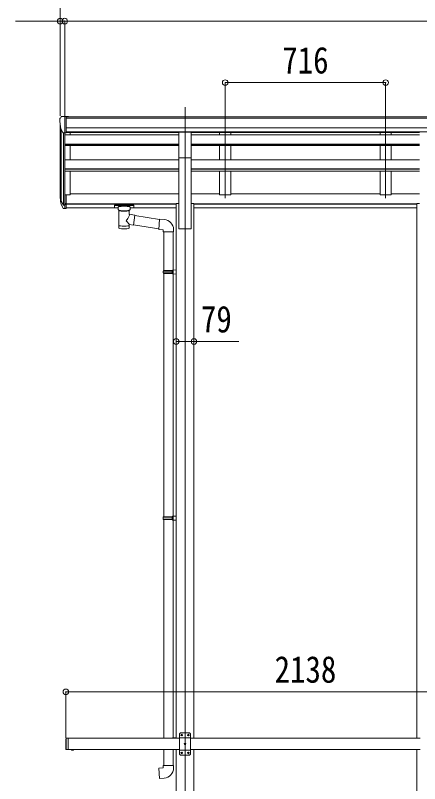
# Model space of a CAD drawing. Units: millimetres at full size. Extents: x -6988 to 7066, y -4877 to 4823.
# Drawn here: x -515 to 1289, y -2153 to 1277 of the extents above; entities that cross this region are included whole.
import ezdxf
from ezdxf.enums import TextEntityAlignment as Align

# ---------------------------------------------------------------- set-up
doc = ezdxf.new("R2010")
doc.units = ezdxf.units.MM
doc.header["$LTSCALE"] = 25
doc.header["$PDMODE"] = 32
doc.header["$PDSIZE"] = 25
for name, color, linetype, lineweight in [('0-1_本体', 4, 'Continuous', 9), ('0-2_部品', 7, 'Continuous', 9), ('0-4_TABLE1', 3, 'Continuous', 9), ('0-5_DIM1', 3, 'Continuous', 9), ('0-8_PARTS2', 2, 'Continuous', 9), ('0-A_寸法', 6, 'Continuous', 9)]:
    doc.layers.add(name, color=color, linetype=linetype, lineweight=lineweight)
doc.styles.add('ＭＳ ゴシック', font='')
doc.styles.get('ＭＳ ゴシック').set_extended_font_data('MS Gothic')

msp = doc.modelspace()

# ---------------------------------------------------------------- linework, layer by layer
at = {"layer": '0-1_本体'}
for p, q in [((1846.56, 823.34), (-288.44, 823.34)), ((1846.56, 817.99), (-288.44, 817.99)), ((-314.94, 473.82), (-314.94, 786.59)), ((-310.66, 767.79), (-310.66, 449.55)), ((1846.56, 774.46), (-288.44, 774.46)), ((1846.56, 756.79), (-288.44, 756.79)), ((-300.94, 752.43), (-300.94, 431.55)), ((-294.94, 751.96), (-294.94, 475.99)), ((214.56, 743.16), (-294.94, 743.16)), ((214.56, 754.42), (-288.44, 754.42)), ((-269.94, 743.16), (-269.94, 754.42)), ((1288.56, 754.42), (269.56, 754.42)), ((1288.56, 743.16), (269.56, 743.16)), ((396.06, 754.35), (396.06, 743.16)), ((446.06, 754.35), (446.06, 743.16)), ((1112.06, 754.35), (1112.06, 743.16)), ((1162.06, 754.35), (1162.06, 743.16)), ((214.56, 701.23), (-294.94, 701.23)), ((214.56, 699.74), (-294.94, 699.74)), ((214.56, 695.54), (-294.94, 695.54)), ((-269.94, 631.8), (-269.94, 695.54)), ((1288.56, 701.23), (269.56, 701.23)), ((1288.56, 699.74), (269.56, 699.74)), ((1288.56, 695.54), (269.56, 695.54)), ((396.06, 695.54), (396.06, 631.8)), ((446.06, 695.54), (446.06, 631.8)), ((1112.06, 695.54), (1112.06, 631.8)), ((1162.06, 695.54), (1162.06, 631.8)), ((214.55, 631.8), (-294.94, 631.8)), ((214.66, 324.57), (214.66, 641.36)), ((1288.55, 631.8), (269.55, 631.8)), ((269.66, 641.36), (269.66, 324.57)), ((214.56, 592.36), (-294.94, 592.36)), ((214.56, 590.89), (-294.94, 590.89)), ((1288.56, 592.36), (269.56, 592.36)), ((1288.56, 590.89), (269.56, 590.89)), ((214.56, 581.63), (-294.94, 581.63)), ((-269.94, 475.16), (-269.94, 581.63)), ((1288.56, 581.63), (269.56, 581.63)), ((396.06, 581.63), (396.06, 475.14)), ((446.06, 581.63), (446.06, 475.14)), ((1112.06, 581.63), (1112.06, 475.14)), ((1162.06, 581.63), (1162.06, 475.14)), ((-288.44, 475.16), (-269.94, 475.16)), ((214.56, 479.96), (-269.94, 479.96)), ((396.06, 479.96), (269.56, 479.96)), ((446.06, 475.14), (396.06, 475.14)), ((1112.06, 479.96), (446.06, 479.96)), ((1162.06, 475.14), (1112.06, 475.14)), ((1288.56, 479.96), (1162.06, 479.96)), ((202.66, 435.87), (-288.44, 435.87)), ((202.66, 434.47), (-288.44, 434.47)), ((-56.74, 417.1), (-288.44, 417.1)), ((202.66, 417.1), (-2.74, 417.1)), ((214.66, 437.14), (202.66, 437.14)), ((202.66, 437.14), (202.66, -1950.32)), ((281.66, 437.14), (269.66, 437.14)), ((281.66, 437.14), (281.66, -1950.32)), ((1276.66, 435.87), (281.66, 435.87)), ((1276.66, 434.47), (281.66, 434.47)), ((1276.66, 417.1), (281.66, 417.1)), ((1288.66, 437.14), (1276.66, 437.14)), ((1276.66, 437.14), (1276.66, -1950.32)), ((269.66, 324.57), (214.66, 324.57)), ((202.66, -2000.32), (202.66, -2725.32)), ((281.66, -2000.32), (281.66, -2725.32)), ((1276.66, -2000.32), (1276.66, -2725.32))]:
    msp.add_line(p, q, dxfattribs=at)
at = {"layer": '0-2_部品'}
for p, q in [((-310.03, 824.37), (-314.1, 818.57)), ((-306.94, 824.94), (-309.27, 824.8)), ((-306.94, 824.94), (-288.44, 824.94)), ((-294.94, 751.96), (-294.94, 824.94)), ((-288.44, 824.94), (-278.44, 824.85)), ((-288.44, 752.96), (-288.44, 824.94)), ((-278.44, 823.34), (-278.44, 824.85)), ((-316.94, 815.57), (-316.94, 814.94)), ((-302.57, 753.77), (-311.84, 769.84)), ((269.66, 755.09), (214.66, 755.09)), ((214.66, 640.93), (214.66, 755.09)), ((269.66, 640.93), (269.66, 755.09)), ((-294.94, 751.96), (-300.15, 752.28)), ((-288.44, 752.96), (-294.94, 752.96)), ((269.66, 640.93), (214.66, 640.93)), ((-312.55, 449.95), (-302.39, 430.78)), ((-301.38, 432.03), (-311.13, 450.44)), ((-294.94, 475.99), (-294.94, 414.11)), ((-288.44, 475.99), (-294.94, 475.99)), ((-288.44, 475.99), (-288.44, 414.93)), ((-309.96, 433.09), (-302.39, 415.61)), ((-294.94, 431.28), (-300.08, 431.28)), ((-294.94, 429.28), (-299.79, 429.28)), ((-294.94, 414.11), (-299.79, 414.11)), ((-288.44, 437.68), (-294.94, 437.68)), ((-288.44, 432.28), (-294.94, 432.28)), ((-288.44, 414.93), (-294.94, 414.93)), ((-73.24, 429.21), (-73.24, 418.45)), ((-73.24, 429.02), (-73.24, 427.48)), ((-71.24, 429.88), (11.76, 429.88)), ((-71.24, 427.7), (11.76, 427.7)), ((-71.24, 417.79), (-56.74, 417.79)), ((-56.74, 410.98), (-56.74, 421.26)), ((-2.74, 410.98), (-2.74, 421.26)), ((-2.74, 417.79), (11.76, 417.79)), ((13.76, 429.21), (13.76, 418.45)), ((-52.64, 406.48), (-52.65, 326.19)), ((-6.84, 388.91), (-6.84, 406.49)), ((18.39, 385), (-6.84, 388.91)), ((18.39, 385), (11.36, 339.74)), ((128.62, 365.84), (18.07, 382.99)), ((149.58, 365.47), (128.75, 367.29)), ((-6.82, 326.19), (-6.84, 342.82)), ((-6.84, 342.57), (11.36, 339.74)), ((124.95, 323.9), (11.64, 341.48)), ((144.66, 309.73), (190.66, 309.73)), ((146.66, 309.73), (146.66, 137.18)), ((188.66, 309.73), (188.66, 139.74)), ((190.66, 309.73), (190.66, 320.64)), ((186.66, 139.68), (202.66, 140.15)), ((186.66, 137.68), (186.66, 139.68)), ((186.66, 137.68), (188.66, 137.68)), ((202.66, 140.15), (202.66, 122.21)), ((144.66, 135.18), (145.66, 137.18)), ((144.66, 135.18), (188.66, 135.18)), ((144.66, 135.18), (144.66, 127.18)), ((144.66, 127.18), (188.66, 127.18)), ((144.66, 127.18), (145.66, 125.18)), ((145.66, 137.18), (188.66, 137.18)), ((145.66, 125.18), (188.66, 125.18)), ((146.66, 125.18), (146.66, -962.01)), ((184.18, 135.18), (183.75, 137.18)), ((186.66, 122.68), (186.66, 124.68)), ((186.66, 122.68), (202.66, 122.21)), ((188.66, 122.62), (188.66, -959.45)), ((186.66, -959.51), (202.66, -959.04)), ((186.66, -961.51), (186.66, -959.51)), ((202.66, -959.04), (202.66, -976.98)), ((144.66, -964.01), (145.66, -962.01)), ((144.66, -964.01), (188.66, -964.01)), ((144.66, -964.01), (144.66, -972.01)), ((144.66, -972.01), (188.66, -972.01)), ((144.66, -972.01), (145.66, -974.01)), ((145.66, -962.01), (188.66, -962.01)), ((145.66, -974.01), (188.66, -974.01)), ((146.66, -974.01), (146.66, -1950.17)), ((184.18, -964.01), (183.75, -962.01)), ((186.66, -961.51), (188.66, -961.51)), ((186.66, -976.51), (186.66, -974.51)), ((186.66, -976.51), (202.66, -976.98)), ((188.66, -976.57), (188.63, -1947.61)), ((186.66, -1948.22), (202.66, -1947.75)), ((186.66, -1950.22), (186.66, -1948.22)), ((186.66, -1950.22), (188.66, -1950.22)), ((188.66, -1950.32), (188.66, -1950.22)), ((202.66, -1947.75), (202.66, -1950.32)), ((146.66, -2000.32), (146.66, -2072.17)), ((188.66, -2000.32), (188.66, -2072.17)), ((144.66, -2072.17), (190.66, -2072.17)), ((144.66, -2082.17), (144.66, -2072.17)), ((190.66, -2072.17), (190.66, -2083.09))]:
    msp.add_line(p, q, dxfattribs=at)
for points in [[(-73.24, 429.21), (-73.2, 429.41), (-73.11, 429.55), (-73.02, 429.64), (-72.92, 429.7), (-72.79, 429.75), (-72.5, 429.81), (-72.01, 429.86), (-71.47, 429.88), (-71.24, 429.88)], [(-73.24, 418.45), (-73.2, 418.26), (-73.11, 418.12), (-73.02, 418.03), (-72.92, 417.97), (-72.79, 417.92), (-72.5, 417.86), (-72.01, 417.81), (-71.47, 417.79), (-71.24, 417.79)], [(11.76, 429.88), (12.12, 429.87), (12.65, 429.85), (13.1, 429.8), (13.4, 429.72), (13.57, 429.62), (13.69, 429.48), (13.76, 429.3), (13.76, 429.21)], [(11.76, 417.79), (12.12, 417.79), (12.65, 417.82), (13.1, 417.87), (13.4, 417.95), (13.57, 418.05), (13.69, 418.19), (13.76, 418.37), (13.76, 418.45)], [(-56.7, 411.04), (-56.72, 410.68), (-56.47, 409.73), (-55.95, 408.84), (-55.15, 408), (-54.04, 407.21), (-52.64, 406.48)], [(-6.84, 406.49), (-6.6, 406.59), (-5.25, 407.32), (-4.13, 408.17), (-3.38, 409.04), (-2.92, 409.93), (-2.75, 410.82)], [(128.75, 367.29), (124.74, 321.47), (144.66, 319.73), (144.66, 309.73)], [(186.66, 124.68), (188.66, 124.68), (188.66, 137.68)], [(184.18, 135.18), (184.18, 127.18), (183.75, 125.18)], [(184.18, -964.01), (184.18, -972.01), (183.75, -974.01)], [(186.66, -974.51), (188.66, -974.51), (188.66, -961.51)], [(149.58, -2127.92), (128.75, -2129.74), (124.74, -2083.91), (144.66, -2082.17)]]:
    msp.add_lwpolyline(points, dxfattribs=at)
for centre, radius, start, end in [((-309.21, 823.8), 1, 93.5, 145), ((-313.94, 815.57), 3, 93, 180), ((-114.94, 814.94), 202, 180, 192.90261), ((-299.97, 755.27), 3, 210, 266.5), ((-226.28, 472.12), 89.07, 174.49576, 194.41188), ((-226.99, 476.4), 88.05, 177.22392, 197.21071), ((-181.72, 469.17), 133.22, 183.27987, 195.71302), ((-299.79, 432.28), 3, 210, 270), ((-299.79, 417.11), 3, 210, 270), ((-300.08, 432.78), 1.5, 210, 270), ((145.66, 320.64), 45, 0, 85), ((145.66, -2083.09), 45, 275, 0)]:
    msp.add_arc(centre, radius, start, end, dxfattribs=at)
for centre, major_axis, ratio, start_param, end_param in [((-71.24, 427.48), (2, 0), 0.109601, 1.5707963, 3.1415927), ((-29.74, 421.26), (27, 0), 0.122176, 6.2831853, 9.424778), ((11.76, 427.48), (2, 0), 0.109601, 0, 1.5707963), ((-29.72, 406.03), (-22.91, 0.42), 0.072511, 0.0008029, 1.5715993), ((-29.72, 404.41), (-22.91, 0.42), 0.072511, 0.0008029, 1.5715993), ((-29.75, 406.03), (22.92, 0.42), 0.07247, 4.71158, 6.2823764), ((-29.75, 404.41), (22.92, 0.42), 0.07247, 4.71158, 6.2823764), ((-29.74, 362.37), (-22.81, -26.62), 0.234429, 1.6855472, 3.1268519), ((-18.74, 410.98), (16, 0), 0.361356, 6.2636979, 6.2831853), ((-27.18, 365.01), (20.32, -22.25), 0.045535, 0.0389954, 1.3075346), ((-29.74, 326.19), (22.92, 0), 0.101955, 3.1415499, 6.2833984), ((-29.74, 338.63), (22.91, 0), 0.122865, 3.1415927, 6.2831853)]:
    msp.add_ellipse(centre, major_axis=major_axis, ratio=ratio, start_param=start_param, end_param=end_param, dxfattribs=at)
at = {"layer": '0-4_TABLE1'}
for p, q in [((217.06, -1950.32), (-279.94, -1950.32)), ((1291.06, -1950.32), (267.06, -1950.32)), ((217.06, -2000.32), (-279.94, -2000.32)), ((1291.06, -2000.32), (267.06, -2000.32))]:
    msp.add_line(p, q, dxfattribs=at)
at = {"layer": '0-5_DIM1'}
for p, q in [((-289.94, -1952.32), (-287.94, -1950.32)), ((-289.94, -1952.32), (-289.94, -1998.32)), ((-287.94, -1950.32), (-287.94, -2000.32)), ((-279.94, -1950.32), (-287.94, -1950.32)), ((-279.94, -1950.32), (-279.94, -2000.32)), ((222.06, -1925.84), (217.06, -1930.84)), ((217.06, -2020.84), (217.06, -1930.84)), ((217.06, -1948.54), (267.06, -1948.54)), ((222.06, -1925.84), (262.06, -1925.84)), ((225.8, -1936.26), (224.96, -1936.26)), ((228.32, -1935.42), (229.16, -1935.42)), ((255.8, -1936.26), (254.96, -1936.26)), ((258.32, -1935.42), (259.16, -1935.42)), ((262.06, -1925.84), (267.06, -1930.84)), ((267.06, -1930.84), (267.06, -2020.84)), ((1196.26, -1950.32), (1196.26, -1950.22)), ((240.8, -1976.26), (239.96, -1976.26)), ((243.32, -1975.42), (244.16, -1975.42)), ((-289.94, -1998.32), (-287.94, -2000.32)), ((-279.94, -2000.32), (-287.94, -2000.32)), ((-254.04, -2000.32), (-265.84, -2000.32)), ((-265.84, -2000.32), (-265.84, -2000.83)), ((-254.04, -2000.83), (-265.84, -2000.83)), ((-257.44, -2000.32), (-262.44, -2000.32)), ((-254.04, -2000.32), (-254.04, -2000.83)), ((217.06, -2003.14), (267.06, -2003.14)), ((222.06, -2025.84), (217.06, -2020.84)), ((225.8, -2016.26), (224.96, -2016.26)), ((228.32, -2015.42), (229.16, -2015.42)), ((255.8, -2016.26), (254.96, -2016.26)), ((258.32, -2015.42), (259.16, -2015.42)), ((262.06, -2025.84), (267.06, -2020.84)), ((262.06, -2025.84), (222.06, -2025.84))]:
    msp.add_line(p, q, dxfattribs=at)
for points in [[(224.96, -1936.26), (224.96, -1935.42), (225.8, -1935.42)], [(226.64, -1934.58), (226.64, -1933.74), (227.48, -1933.74), (227.48, -1934.58)], [(227.48, -1937.1), (227.48, -1937.94), (226.64, -1937.94), (226.64, -1937.1)], [(229.16, -1935.42), (229.16, -1936.26), (228.32, -1936.26)], [(254.96, -1936.26), (254.96, -1935.42), (255.8, -1935.42)], [(256.64, -1934.58), (256.64, -1933.74), (257.48, -1933.74), (257.48, -1934.58)], [(257.48, -1937.1), (257.48, -1937.94), (256.64, -1937.94), (256.64, -1937.1)], [(259.16, -1935.42), (259.16, -1936.26), (258.32, -1936.26)], [(239.96, -1976.26), (239.96, -1975.42), (240.8, -1975.42)], [(241.64, -1974.58), (241.64, -1973.74), (242.48, -1973.74), (242.48, -1974.58)], [(242.48, -1977.1), (242.48, -1977.94), (241.64, -1977.94), (241.64, -1977.1)], [(244.16, -1975.42), (244.16, -1976.26), (243.32, -1976.26)], [(-262.39, -2003.03), (-261.09, -2000.37), (-259.94, -1999.75)], [(-257.49, -2003.03), (-258.79, -2000.37), (-259.94, -1999.75)], [(224.96, -2016.26), (224.96, -2015.42), (225.8, -2015.42)], [(226.64, -2014.58), (226.64, -2013.74), (227.48, -2013.74), (227.48, -2014.58)], [(227.48, -2017.1), (227.48, -2017.94), (226.64, -2017.94), (226.64, -2017.1)], [(229.16, -2015.42), (229.16, -2016.26), (228.32, -2016.26)], [(254.96, -2016.26), (254.96, -2015.42), (255.8, -2015.42)], [(256.64, -2014.58), (256.64, -2013.74), (257.48, -2013.74), (257.48, -2014.58)], [(257.48, -2017.1), (257.48, -2017.94), (256.64, -2017.94), (256.64, -2017.1)], [(259.16, -2015.42), (259.16, -2016.26), (258.32, -2016.26)]]:
    msp.add_lwpolyline(points, dxfattribs=at)
for centre in [(227.06, -1935.84), (257.06, -1935.84), (242.06, -1975.84), (227.06, -2015.84), (257.06, -2015.84)]:
    msp.add_circle(centre, 3.5, dxfattribs=at)
for centre, radius, start, end in [((225.8, -1934.58), 0.84, 270, 0), ((225.8, -1937.1), 0.84, 0, 90), ((228.32, -1934.58), 0.84, 180, 270), ((228.32, -1937.1), 0.84, 90, 180), ((255.8, -1934.58), 0.84, 270, 0), ((255.8, -1937.1), 0.84, 0, 90), ((258.32, -1934.58), 0.84, 180, 270), ((258.32, -1937.1), 0.84, 90, 180), ((240.8, -1974.58), 0.84, 270, 0), ((240.8, -1977.1), 0.84, 0, 90), ((243.32, -1974.58), 0.84, 180, 270), ((243.32, -1977.1), 0.84, 90, 180), ((-259.94, -1995.4), 8.02, 222.61678, 317.38322), ((225.8, -2014.58), 0.84, 270, 0), ((225.8, -2017.1), 0.84, 0, 90), ((228.32, -2014.58), 0.84, 180, 270), ((228.32, -2017.1), 0.84, 90, 180), ((255.8, -2014.58), 0.84, 270, 0), ((255.8, -2017.1), 0.84, 0, 90), ((258.32, -2014.58), 0.84, 180, 270), ((258.32, -2017.1), 0.84, 90, 180)]:
    msp.add_arc(centre, radius, start, end, dxfattribs=at)
at = {"layer": '0-8_PARTS2'}
for p, q in [((242.16, 866.85), (242.16, -2796.61)), ((421.06, 868.27), (421.06, 461.47)), ((1137.06, 868.27), (1137.06, 461.47))]:
    msp.add_line(p, q, dxfattribs=at)
at = {"layer": '0-A_寸法'}
for p, q in [((-314.94, 1672.19), (-314.94, 1251.14)), ((-314.94, 1251.14), (-514.94, 1251.14)), ((-314.94, 1251.14), (-314.94, 828.52)), ((-294.94, 1251.14), (-314.94, 1251.14)), ((-294.94, 1251.14), (-294.94, 828.52)), ((1853.06, 1251.14), (-294.94, 1251.14)), ((421.06, 976.52), (421.06, 828.52)), ((1137.06, 976.52), (421.06, 976.52)), ((1137.06, 976.52), (1137.06, 828.52)), ((202.66, -179.27), (281.66, -179.27)), ((281.66, -179.27), (481.66, -179.27)), ((-289.94, -1743.01), (-289.94, -1947.63)), ((1848.06, -1743.01), (-289.94, -1743.01))]:
    msp.add_line(p, q, dxfattribs=at)
for p in [(-314.94, 1251.14), (-294.94, 1251.14), (421.06, 976.52), (1137.06, 976.52), (202.66, -179.27), (281.66, -179.27), (-289.94, -1743.01)]:
    msp.add_point(p, dxfattribs=at)

# ---------------------------------------------------------------- texts
at = {"layer": '0-A_寸法', "color": 7, "style": 'ＭＳ ゴシック', "width": 0.85}
for s, p in [('716', (675.93, 981.52)), ('79', (312.91, -174.27)), ('2138', (641.56, -1738.01))]:
    msp.add_text(s, height=119.1, dxfattribs=at).set_placement(p, align=Align.BOTTOM_LEFT)

doc.saveas('drawing.dxf')
